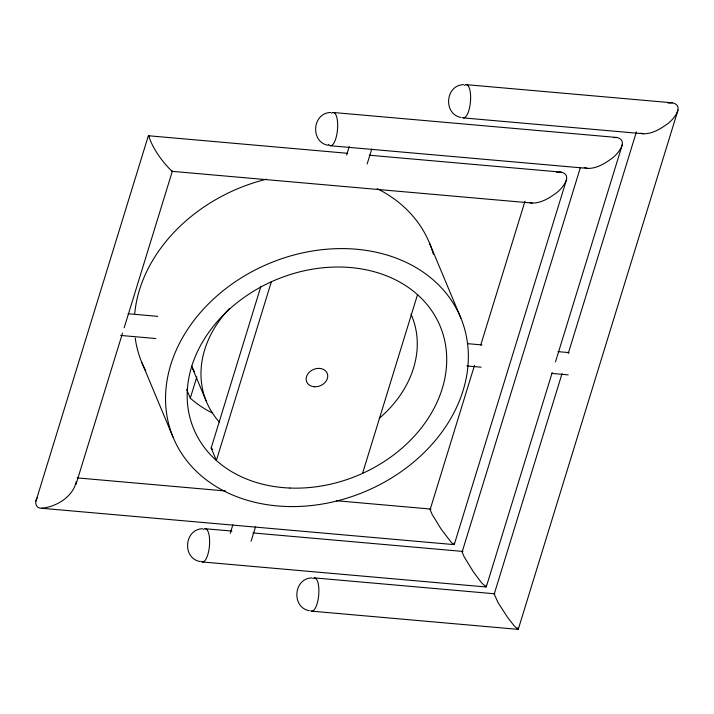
<?xml version="1.0" encoding="UTF-8"?>
<svg xmlns="http://www.w3.org/2000/svg" width="714" height="714" viewBox="0 0 714 714"><rect width="100%" height="100%" fill="white"/><g stroke="black" fill="none" stroke-linecap="round" stroke-linejoin="round"><path stroke-width="1.07" d="M347.12 153.26L148.628 135.767C152.546 148.28 162.123 161.739 172.038 171.333L532.135 203.062C540.418 203.16 548.031 198.903 554.573 194.181C561.043 190.317 574.136 175.18 561.133 172.119L369.299 155.215M430.944 509.18L430.274 509.136L430.274 510.055L432.113 514.366L441.181 529.172L451.248 542.345L453.979 544.604L454.166 543.193M462.949 551.556L462.279 551.511L462.279 552.422L464.118 556.741L473.444 571.932L481.522 582.749L486.055 586.979L486.02 585.123M562.025 373.672L494.204 594.11L498.122 602.75L507.493 617.235L514.33 626.053L518.061 629.346L518.025 627.49M37.396 497.613C34.236 501.487 35.584 508.609 41.474 508.252L453.979 544.604M41.474 508.252C56.138 507.029 73.167 496.739 76.193 481.638M330.52 145.745L587.836 168.424C596.11 168.513 603.732 164.265 610.265 159.543C616.744 155.679 629.828 140.542 616.825 137.472L333.367 112.5M463.475 117.908L643.528 133.777C651.811 133.866 659.424 129.618 665.966 124.896C672.445 121.032 685.529 105.895 672.526 102.834L466.278 84.654M35.968 501.085L148.253 136.097M75.97 484.467L122.549 333.063M124.191 327.735L172.404 171.003L172.038 171.333M211.951 412.817A133.5 106.056 -22.7 0 1 190.299 398.171L196.841 376.894M271.356 281.78L216.369 460.503L211.157 448.044L260.905 286.341M230.256 533.313L232.853 524.852M346.638 155.009L349.235 146.548M251.087 541.221L255.648 526.414M367.148 163.979L371.699 149.172M362.542 473.391L417.52 294.668M430.194 509.368L474.48 365.425M480.709 345.174L524.995 201.232M454.345 544.264L566.639 179.285M462.199 551.744L580.366 167.638M486.35 586.64L552.217 372.565M555.492 361.909L622.331 144.639M568.246 353.439L636.388 131.938M518.355 629.007L678.032 110.001M494.222 594.021L494.847 593.869M668.081 103.137L672.526 102.834M556.688 172.422L561.133 172.119M463.618 84.654C445.143 85.082 443.055 114.24 461.057 117.471M330.653 112.482C312.188 112.919 310.09 142.077 328.101 145.308M202.606 528.726C184.132 529.163 182.043 558.312 200.045 561.543M311.866 577.903C293.4 578.34 291.303 607.498 309.314 610.729M613.647 137.588L616.825 137.472M128.074 313.749L157.749 316.364M467.67 343.675L481.95 344.933M558 351.636L569.058 352.609M120.648 335.437L155.822 338.534M466.84 365.943L481.129 367.201M551.654 373.413L568.237 374.877M77.112 477.889L225.588 490.973M336.392 500.737L430.569 509.037M205.266 528.735L231.889 531.082M252.961 532.939L462.574 551.404M202.419 561.98L485.984 586.97M314.535 577.912L494.579 593.78M311.732 611.166L517.989 629.346M643.528 133.777L640.77 133.17M587.836 168.424L584.213 167.371M532.135 203.062L529.377 202.455M148.628 135.767L149.485 136.231M429.605 243.322L460.896 318.132A155.75 123.727 -22.7 0 1 285.618 506.458A155.75 123.727 -22.7 0 1 204.329 308.171A155.75 123.727 -22.7 0 1 460.896 318.132M191.664 366.344L206.043 400.715M186.684 389.541L190.299 398.171M141.711 362.239L173.002 437.039M464.511 85.359A16.69 5.596 -85 0 1 470.535 100.692A16.69 5.596 -85 0 1 462.386 117.515M312.759 578.617A16.69 5.596 -85 0 1 318.783 593.941A16.69 5.596 -85 0 1 310.635 610.765M203.499 529.431A16.69 5.596 -85 0 1 209.479 545.416A16.69 5.596 -85 0 1 200.973 561.258M331.501 113.231A16.69 5.596 -85 0 1 337.454 130.064A16.69 5.596 -85 0 1 328.476 144.344M377.188 188.674A155.75 123.727 -22.7 0 1 433.353 254.255M145.754 370.896A155.75 123.727 -22.7 0 1 135.214 338.052M134.741 313.473A155.75 123.727 -22.7 0 1 266.42 179.214M212.754 449.427A133.5 106.056 -22.7 0 1 211.157 448.044M410.969 314.151A111.25 88.375 -22.7 0 1 379.223 418.368M219.439 422.152A111.25 88.375 -22.7 0 1 229.497 308.43M194.485 371.851A111.25 88.375 -22.7 0 1 191.629 366.22M289.875 488.037A133.5 106.056 -22.7 0 0 440.404 326.789A133.5 106.056 -22.7 0 0 220.564 317.926A133.5 106.056 -22.7 0 0 289.875 488.037M314.624 386.783A11.121 8.836 -22.7 0 0 327.253 373.404A11.121 8.836 -22.7 0 0 308.957 372.565A11.121 8.836 -22.7 0 0 314.624 386.783"/></g></svg>
